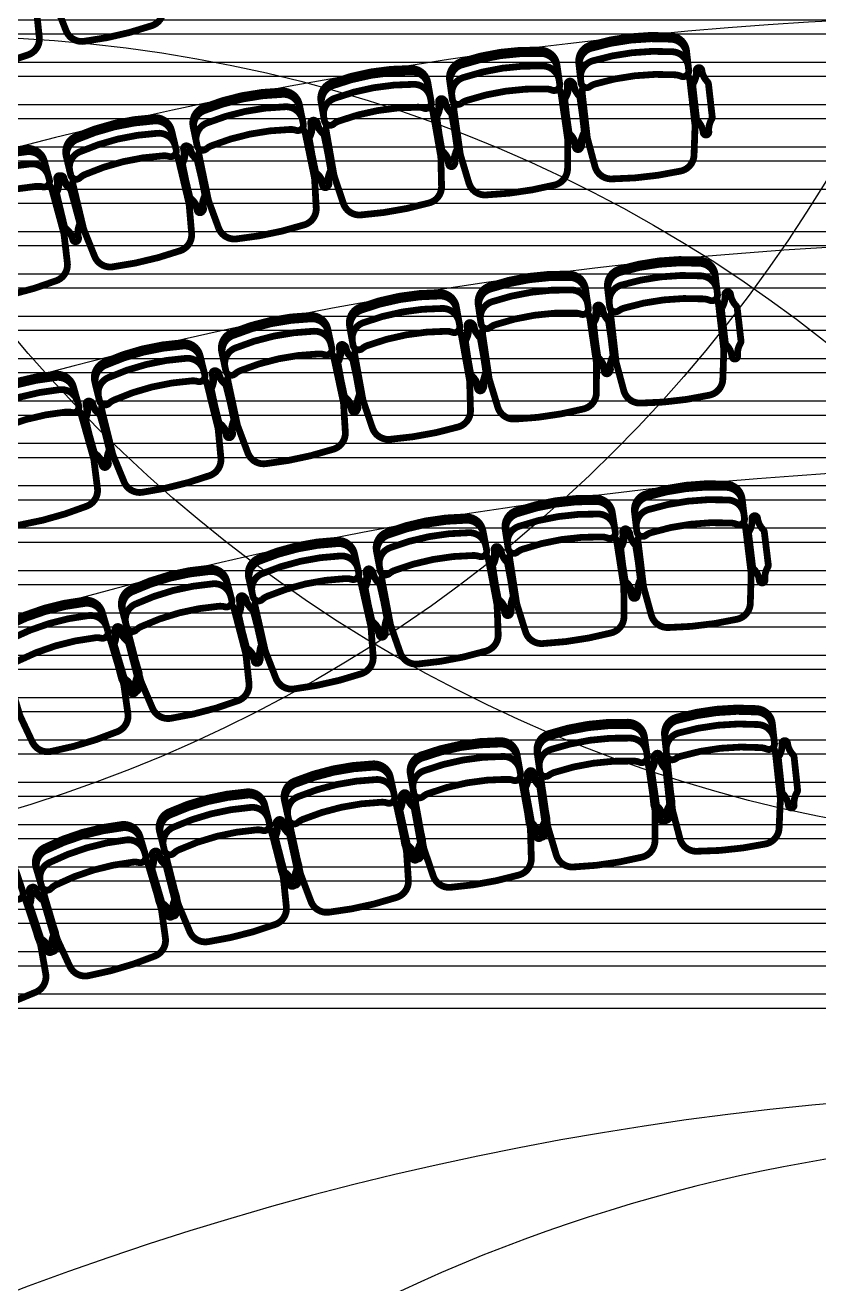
# Model space of a CAD drawing. Header units: metres. Extents: x -331 to 2982, y 362 to 2539.
# Drawn here: x 841.75 to 845.27, y 982.08 to 987.65 of the extents above; entities that cross this region are included whole.
import ezdxf

# ---------------------------------------------------------------- set-up
doc = ezdxf.new("R2010")
doc.units = ezdxf.units.M
doc.layers.add('Botoeira_antiga', color=74, linetype='Continuous', lineweight=30)
doc.layers.add('Pis', color=251, linetype='Continuous')
doc.layers.add('Renato', color=7, linetype='Continuous')

msp = doc.modelspace()

# ---------------------------------------------------------------- hatches: boundary and pattern name
at = {"layer": 'Renato'}
h = msp.add_hatch(dxfattribs=at)
h.set_pattern_fill('ANSI32', color=256, scale=0.5, angle=135)
h.set_pattern_definition([(180, (846.11678, 988.55278), (-1e-17, -0.1875), []), (180, (846.05428, 988.61528), (-1e-17, -0.1875), [])])
h.paths.add_polyline_path([(846.1168, 988.5528), (840.7153, 988.5528), (840.7153, 983.1981), (846.1168, 983.1981)])

# ---------------------------------------------------------------- linework, layer by layer
at = {"layer": 'Botoeira_antiga', "color": 150}
for centre in [(846.5303, 990.3236), (839.9048, 990.2213), (841.3985, 981.3037)]:
    msp.add_circle(centre, 6.3, dxfattribs=at)
at = {"layer": 'Pis', "const_width": 0.03}
for points in [[(841.8439, 987.974, 0.149389), (841.8418, 987.9448), (841.8851, 987.7572, 0.03724), (841.8895, 987.743), (841.9344, 987.629, 0.342214), (842.0135, 987.5821, 0.051556), (842.3141, 987.6514, 0.342214), (842.3646, 987.7282), (842.3551, 987.8503, 0.03724), (842.3528, 987.865), (842.3096, 988.0527, 0.149389), (842.295, 988.078)], [(841.2882, 987.8317, 0.149389), (841.287, 987.8025), (841.3356, 987.6162, 0.03724), (841.3404, 987.6021), (841.3886, 987.4894, 0.342214), (841.469, 987.4448, 0.051556), (841.7675, 987.5227, 0.342214), (841.8158, 987.6009), (841.8028, 987.7227, 0.03724), (841.8001, 987.7374), (841.7515, 987.9237, 0.149389), (841.7361, 987.9485)], [(844.2057, 987.4709, -0.36261), (844.2586, 987.5512, -0.08991), (844.613, 987.5916, -0.36261), (844.6826, 987.5252)], [(843.6343, 987.3954, -0.36261), (843.6847, 987.4773, -0.08991), (844.0378, 987.5284, -0.36261), (844.1093, 987.4642)], [(844.2121, 987.4152, -0.36261), (844.2649, 987.4955, -0.08991), (844.6194, 987.5359, -0.36261), (844.689, 987.4696)], [(843.0654, 987.3019, -0.36261), (843.1133, 987.3852, -0.08991), (843.4647, 987.447, -0.36261), (843.5382, 987.3849)], [(843.6423, 987.34, -0.36261), (843.6927, 987.4218, -0.08991), (844.0458, 987.4729, -0.36261), (844.1173, 987.4087)], [(844.2245, 987.3815, 0.149389), (844.2192, 987.3527), (844.241, 987.1614, 0.03724), (844.2438, 987.1468), (844.2756, 987.0285, 0.342214), (844.3488, 986.9729, 0.051556), (844.6553, 987.0079, 0.342214), (844.7142, 987.0785), (844.7185, 987.2009, 0.03724), (844.7179, 987.2158), (844.6961, 987.4071, 0.149389), (844.6844, 987.4339)], [(843.0751, 987.2467, -0.36261), (843.123, 987.33, -0.08991), (843.4744, 987.3918, -0.36261), (843.5479, 987.3298)], [(842.4998, 987.1903, -0.36261), (842.5452, 987.2751, -0.08991), (842.8946, 987.3474, -0.36261), (842.9699, 987.2876)], [(843.6557, 987.3066, 0.149389), (843.6513, 987.2777), (843.6789, 987.0872, 0.03724), (843.6821, 987.0727), (843.7174, 986.9553, 0.342214), (843.7923, 986.902, 0.051556), (844.0976, 986.9462, 0.342214), (844.1543, 987.0186), (844.155, 987.1411, 0.03724), (844.1539, 987.1559), (844.1263, 987.3465, 0.149389), (844.1139, 987.3729)], [(842.5112, 987.1354, -0.36261), (842.5566, 987.2202, -0.08991), (842.9059, 987.2925, -0.36261), (842.9812, 987.2328)], [(843.0896, 987.2138, 0.149389), (843.086, 987.1848), (843.1193, 986.9951, 0.03724), (843.123, 986.9807), (843.1619, 986.8645, 0.342214), (843.2383, 986.8135, 0.051556), (843.5422, 986.8669, 0.342214), (843.5966, 986.9409), (843.5936, 987.0634, 0.03724), (843.5921, 987.0782), (843.5588, 987.2678, 0.149389), (843.5455, 987.2939)], [(841.9381, 987.0609, -0.36261), (841.9808, 987.1469, -0.08991), (842.3279, 987.2298, -0.36261), (842.4049, 987.1723)], [(841.9511, 987.0064, -0.36261), (841.9939, 987.0925, -0.08991), (842.3409, 987.1753, -0.36261), (842.4179, 987.1178)], [(842.5266, 987.103, 0.149389), (842.5239, 987.0739), (842.563, 986.8853, 0.03724), (842.5671, 986.871), (842.6094, 986.756, 0.342214), (842.6874, 986.7073, 0.051556), (842.9895, 986.7699, 0.342214), (843.0417, 986.8455), (843.0349, 986.9679, 0.03724), (843.033, 986.9826), (842.994, 987.1712, 0.149389), (842.9799, 987.1968)], [(841.3782, 986.913, -0.36261), (841.4184, 987.0003, -0.08991), (841.7628, 987.0936, -0.36261), (841.8415, 987.0385)], [(841.9675, 986.9744, 0.149389), (841.9657, 986.9452), (842.0104, 986.7579, 0.03724), (842.0149, 986.7437), (842.0607, 986.6301, 0.342214), (842.1401, 986.5838, 0.051556), (842.4402, 986.6554, 0.342214), (842.4901, 986.7326), (842.4796, 986.8547, 0.03724), (842.4773, 986.8694), (842.4325, 987.0567, 0.149389), (842.4177, 987.0819)], [(841.3929, 986.8589, -0.36261), (841.4331, 986.9463, -0.08991), (841.7774, 987.0396, -0.36261), (841.8562, 986.9844)], [(841.4103, 986.8274, 0.149389), (841.4093, 986.7982), (841.4597, 986.6124, 0.03724), (841.4646, 986.5983), (841.5139, 986.4861, 0.342214), (841.5946, 986.4422, 0.051556), (841.8924, 986.5229, 0.342214), (841.94, 986.6016), (841.9258, 986.7233, 0.03724), (841.923, 986.7379), (841.8726, 986.9237, 0.149389), (841.8571, 986.9485)], [(844.3328, 986.4784, -0.36261), (844.3856, 986.5588, -0.08991), (844.74, 986.5996, -0.36261), (844.8096, 986.5333)], [(844.3392, 986.4227, -0.36261), (844.392, 986.5031, -0.08991), (844.7464, 986.5439, -0.36261), (844.8161, 986.4776)], [(843.7609, 986.4028, -0.36261), (843.8111, 986.4848, -0.08991), (844.164, 986.5369, -0.36261), (844.2358, 986.4729)], [(843.1919, 986.3079, -0.36261), (843.2394, 986.3915, -0.08991), (843.5905, 986.4549, -0.36261), (843.6643, 986.3932)], [(843.7691, 986.3473, -0.36261), (843.8193, 986.4293, -0.08991), (844.1722, 986.4815, -0.36261), (844.2439, 986.4174)], [(844.3517, 986.389, 0.149389), (844.3464, 986.3603), (844.3684, 986.169, 0.03724), (844.3712, 986.1544), (844.4031, 986.036, 0.342214), (844.4764, 985.9806, 0.051556), (844.7829, 986.0159, 0.342214), (844.8417, 986.0865), (844.8459, 986.209, 0.03724), (844.8453, 986.2239), (844.8232, 986.4152, 0.149389), (844.8116, 986.442)], [(843.2019, 986.2528, -0.36261), (843.2494, 986.3364, -0.08991), (843.6005, 986.3997, -0.36261), (843.6742, 986.3381)], [(843.7826, 986.314, 0.149389), (843.7783, 986.2851), (843.8064, 986.0946, 0.03724), (843.8097, 986.0801), (843.8454, 985.9629, 0.342214), (843.9204, 985.9098, 0.051556), (844.2256, 985.9549, 0.342214), (844.2821, 986.0274), (844.2823, 986.1499, 0.03724), (844.2813, 986.1648), (844.2531, 986.3552, 0.149389), (844.2406, 986.3816)], [(842.6264, 986.1941, -0.36261), (842.6712, 986.2791, -0.08991), (843.0201, 986.3537, -0.36261), (843.0958, 986.2944)], [(842.6381, 986.1393, -0.36261), (842.6829, 986.2243, -0.08991), (843.0318, 986.2989, -0.36261), (843.1075, 986.2396)], [(843.2165, 986.2199, 0.149389), (843.213, 986.1909), (843.2472, 986.0014, 0.03724), (843.2509, 985.987), (843.2904, 985.871, 0.342214), (843.367, 985.8203, 0.051556), (843.6706, 985.8751, 0.342214), (843.7248, 985.9494), (843.7211, 986.0719, 0.03724), (843.7196, 986.0867), (843.6854, 986.2762, 0.149389), (843.672, 986.3022)], [(842.065, 986.0612, -0.36261), (842.1071, 986.1477, -0.08991), (842.4534, 986.2333, -0.36261), (842.531, 986.1765)], [(842.0785, 986.0069, -0.36261), (842.1206, 986.0933, -0.08991), (842.4669, 986.179, -0.36261), (842.5444, 986.1221)], [(842.6538, 986.1069, 0.149389), (842.6512, 986.0778), (842.6915, 985.8895, 0.03724), (842.6957, 985.8752), (842.7388, 985.7605, 0.342214), (842.817, 985.7123, 0.051556), (843.1187, 985.7768, 0.342214), (843.1705, 985.8527), (843.1629, 985.9751, 0.03724), (843.1609, 985.9898), (843.1206, 986.1781, 0.149389), (843.1065, 986.2036)], [(841.5085, 985.9096, -0.36261), (841.5478, 985.9974, -0.08991), (841.8912, 986.0941, -0.36261), (841.9705, 986.0397)], [(841.5237, 985.8557, -0.36261), (841.563, 985.9435, -0.08991), (841.9064, 986.0402, -0.36261), (841.9857, 985.9858)], [(842.0952, 985.975, 0.149389), (842.0936, 985.9458), (842.1398, 985.7589, 0.03724), (842.1445, 985.7448), (842.1912, 985.6315, 0.342214), (842.271, 985.5858, 0.051556), (842.5704, 985.6599, 0.342214), (842.6197, 985.7375), (842.6083, 985.8595, 0.03724), (842.6058, 985.8742), (842.5595, 986.0611, 0.149389), (842.5445, 986.0862)], [(841.5414, 985.8244, 0.149389), (841.5407, 985.7952), (841.5929, 985.6099, 0.03724), (841.598, 985.5959), (841.6484, 985.4841, 0.342214), (841.7295, 985.4411, 0.051556), (842.0265, 985.5247, 0.342214), (842.0733, 985.6038), (842.0579, 985.7254, 0.03724), (842.055, 985.74), (842.0028, 985.9253, 0.149389), (841.987, 985.9499)], [(844.4524, 985.4841, -0.36261), (844.5047, 985.5647, -0.08991), (844.8589, 985.6075, -0.36261), (844.9289, 985.5416)], [(843.8803, 985.408, -0.36261), (843.9298, 985.4904, -0.08991), (844.2824, 985.5451, -0.36261), (844.3546, 985.4816)], [(844.4591, 985.4284, -0.36261), (844.5115, 985.5091, -0.08991), (844.8656, 985.5519, -0.36261), (844.9357, 985.486)], [(843.8889, 985.3526, -0.36261), (843.9384, 985.435, -0.08991), (844.291, 985.4897, -0.36261), (844.3632, 985.4263)], [(843.3111, 985.3115, -0.36261), (843.3578, 985.3955, -0.08991), (843.7083, 985.4622, -0.36261), (843.7826, 985.4012)], [(844.4718, 985.3948, 0.149389), (844.4667, 985.366), (844.4897, 985.1749, 0.03724), (844.4926, 985.1603), (844.5252, 985.0421, 0.342214), (844.5988, 984.9871, 0.051556), (844.9051, 985.024, 0.342214), (844.9634, 985.095), (844.967, 985.2175, 0.03724), (844.9663, 985.2324), (844.9432, 985.4235, 0.149389), (844.9314, 985.4503)], [(843.3216, 985.2564, -0.36261), (843.3683, 985.3404, -0.08991), (843.7188, 985.4071, -0.36261), (843.7931, 985.3461)], [(843.9027, 985.3194, 0.149389), (843.8985, 985.2905), (843.9281, 985.1002, 0.03724), (843.9314, 985.0857), (843.968, 984.9688, 0.342214), (844.0434, 984.9162, 0.051556), (844.3483, 984.9636, 0.342214), (844.4042, 985.0365), (844.4036, 985.159, 0.03724), (844.4024, 985.1739), (844.3728, 985.3641, 0.149389), (844.3601, 985.3904)], [(842.7458, 985.1947, -0.36261), (842.7896, 985.2803, -0.08991), (843.1377, 985.3588, -0.36261), (843.214, 985.3004)], [(842.7581, 985.1401, -0.36261), (842.802, 985.2256, -0.08991), (843.15, 985.3042, -0.36261), (843.2263, 985.2457)], [(843.3365, 985.2237, 0.149389), (843.3333, 985.1946), (843.3693, 985.0055, 0.03724), (843.3732, 984.9911), (843.4137, 984.8755, 0.342214), (843.4908, 984.8255, 0.051556), (843.7939, 984.8832, 0.342214), (843.8473, 984.958), (843.8425, 985.0804, 0.03724), (843.8408, 985.0952), (843.8049, 985.2844, 0.149389), (843.7913, 985.3102)], [(842.185, 985.0578, -0.36261), (842.2259, 985.1448, -0.08991), (842.5711, 985.2351, -0.36261), (842.6494, 985.1793)], [(842.7741, 985.1079, 0.149389), (842.772, 985.0787), (842.8143, 984.8909, 0.03724), (842.8187, 984.8767), (842.8631, 984.7625, 0.342214), (842.9419, 984.7152, 0.051556), (843.2428, 984.7831, 0.342214), (843.2937, 984.8596), (843.2847, 984.9819, 0.03724), (843.2826, 984.9966), (843.2402, 985.1844, 0.149389), (843.2257, 985.2098)], [(842.1992, 985.0036, -0.36261), (842.2401, 985.0906, -0.08991), (842.5853, 985.1809, -0.36261), (842.6635, 985.1251)], [(841.6386, 984.9037, -0.36261), (841.6766, 984.992, -0.08991), (842.0185, 985.094, -0.36261), (842.0986, 985.0408)], [(841.6546, 984.85, -0.36261), (841.6926, 984.9383, -0.08991), (842.0345, 985.0403, -0.36261), (842.1146, 984.9872)], [(842.2163, 984.972, 0.149389), (842.2151, 984.9428), (842.2638, 984.7565, 0.03724), (842.2686, 984.7424), (842.3169, 984.6298, 0.342214), (842.3973, 984.5852, 0.051556), (842.6957, 984.6633, 0.342214), (842.744, 984.7415), (842.7309, 984.8633, 0.03724), (842.7282, 984.878), (842.6795, 985.0642, 0.149389), (842.6641, 985.0891)], [(841.6728, 984.819, 0.149389), (841.6726, 984.7897), (841.7276, 984.6052, 0.03724), (841.7329, 984.5913), (841.785, 984.4804, 0.342214), (841.8668, 984.4385, 0.051556), (842.1624, 984.5267, 0.342214), (842.208, 984.6065), (842.1908, 984.7278, 0.03724), (842.1876, 984.7424), (842.1326, 984.9269, 0.149389), (842.1164, 984.9512)], [(844.5852, 984.4956, -0.36261), (844.6387, 984.5756, -0.08991), (844.9934, 984.6135, -0.36261), (845.0625, 984.5466)], [(844.0216, 984.4208, -0.36261), (844.0721, 984.5026, -0.08991), (844.4252, 984.5533, -0.36261), (844.4967, 984.489)], [(844.5912, 984.4399, -0.36261), (844.6446, 984.5199, -0.08991), (844.9994, 984.5577, -0.36261), (845.0685, 984.4909)], [(844.0295, 984.3653, -0.36261), (844.08, 984.4471, -0.08991), (844.4332, 984.4978, -0.36261), (844.5047, 984.4335)], [(843.4609, 984.3248, -0.36261), (843.5085, 984.4084, -0.08991), (843.8595, 984.4718, -0.36261), (843.9333, 984.4101)], [(844.6034, 984.4061, 0.149389), (844.5979, 984.3774), (844.6183, 984.186, 0.03724), (844.621, 984.1713), (844.6519, 984.0527, 0.342214), (844.7248, 983.9967, 0.051556), (845.0315, 984.0294, 0.342214), (845.0909, 984.0996), (845.0961, 984.2221, 0.03724), (845.0956, 984.2369), (845.0752, 984.4284, 0.149389), (845.0637, 984.4553)], [(842.9042, 984.2078, -0.36261), (842.9486, 984.293, -0.08991), (843.2972, 984.3691, -0.36261), (843.3731, 984.3102)], [(843.4709, 984.2696, -0.36261), (843.5184, 984.3532, -0.08991), (843.8695, 984.4166, -0.36261), (843.9433, 984.355)], [(844.0429, 984.3319, 0.149389), (844.0385, 984.3031), (844.0658, 984.1125, 0.03724), (844.069, 984.0979), (844.1042, 983.9806, 0.342214), (844.179, 983.9272, 0.051556), (844.4844, 983.971, 0.342214), (844.5412, 984.0433), (844.542, 984.1658, 0.03724), (844.541, 984.1807), (844.5136, 984.3713, 0.149389), (844.5012, 984.3977)], [(842.9161, 984.1531, -0.36261), (842.9606, 984.2383, -0.08991), (843.3091, 984.3144, -0.36261), (843.3851, 984.2554)], [(843.4855, 984.2368, 0.149389), (843.4821, 984.2078), (843.5163, 984.0183, 0.03724), (843.52, 984.0039), (843.5595, 983.8879, 0.342214), (843.6361, 983.8372, 0.051556), (843.9397, 983.892, 0.342214), (843.9939, 983.9663), (843.9902, 984.0888, 0.03724), (843.9887, 984.1036), (843.9544, 984.2931, 0.149389), (843.9411, 984.3191)], [(842.3521, 984.07, -0.36261), (842.3934, 984.1568, -0.08991), (842.739, 984.2454, -0.36261), (842.817, 984.1892)], [(842.9319, 984.1208, 0.149389), (842.9295, 984.0916), (842.9706, 983.9035, 0.03724), (842.9748, 983.8893), (843.0184, 983.7747, 0.342214), (843.0969, 983.7269, 0.051556), (843.3983, 983.7927, 0.342214), (843.4497, 983.8688), (843.4416, 983.9911, 0.03724), (843.4395, 984.0059), (843.3985, 984.194, 0.149389), (843.3842, 984.2195)], [(842.366, 984.0157, -0.36261), (842.4074, 984.1025, -0.08991), (842.7529, 984.1911, -0.36261), (842.831, 984.135)], [(841.8055, 983.9116, -0.36261), (841.8437, 983.9998, -0.08991), (842.1858, 984.1008, -0.36261), (842.2658, 984.0475)], [(842.383, 983.984, 0.149389), (842.3816, 983.9548), (842.4294, 983.7683, 0.03724), (842.4342, 983.7542), (842.4819, 983.6413, 0.342214), (842.5621, 983.5964, 0.051556), (842.8609, 983.673, 0.342214), (842.9095, 983.751), (842.897, 983.8729, 0.03724), (842.8944, 983.8875), (842.8466, 984.074, 0.149389), (842.8314, 984.099)], [(841.8213, 983.8578, -0.36261), (841.8595, 983.9461, -0.08991), (842.2017, 984.0471, -0.36261), (842.2817, 983.9938)], [(841.8394, 983.8267, 0.149389), (841.8392, 983.7975), (841.8937, 983.6129, 0.03724), (841.899, 983.599), (841.9507, 983.4879, 0.342214), (842.0324, 983.4458, 0.051556), (842.3283, 983.5332, 0.342214), (842.3741, 983.6129), (842.3572, 983.7343, 0.03724), (842.354, 983.7488), (842.2995, 983.9335, 0.149389), (842.2834, 983.9579)], [(841.3022, 983.6492, 0.149389), (841.3029, 983.62), (841.3641, 983.4374, 0.03724), (841.3699, 983.4237), (841.4256, 983.3145, 0.342214), (841.5088, 983.2755, 0.051556), (841.8013, 983.3735, 0.342214), (841.8442, 983.4548), (841.8229, 983.5755, 0.03724), (841.8192, 983.5899), (841.7581, 983.7725, 0.149389), (841.7411, 983.7963)]]:
    msp.add_lwpolyline(points, format="xyb", dxfattribs=at)
for points in [[(844.631, 987.4339, 0.08991), (844.2766, 987.3934, 0.086278), (844.2536, 987.3819, -0.57735), (844.2139, 987.3992), (844.204, 987.4858, -0.36261), (844.2569, 987.5661, -0.08991), (844.6113, 987.6065, -0.36261), (844.6809, 987.5401), (844.6908, 987.4536, -0.57735), (844.656, 987.4278, 0.086278)], [(844.0605, 987.3713, 0.08991), (843.7074, 987.3202, 0.086278), (843.6848, 987.308, -0.57735), (843.6446, 987.324), (843.6321, 987.4103, -0.36261), (843.6825, 987.4921, -0.08991), (844.0356, 987.5432, -0.36261), (844.1072, 987.479), (844.1196, 987.3928, -0.57735), (844.0856, 987.366, 0.086278)], [(843.4922, 987.2906, 0.08991), (843.1408, 987.2289, 0.086278), (843.1186, 987.216, -0.57735), (843.0779, 987.2308), (843.0628, 987.3166, -0.36261), (843.1107, 987.4, -0.08991), (843.4621, 987.4617, -0.36261), (843.5356, 987.3997), (843.5507, 987.3139, -0.57735), (843.5175, 987.2861, 0.086278)], [(844.7306, 987.2294, -0.164851), (844.7251, 987.241), (844.7088, 987.3842, -0.164851), (844.7115, 987.3967, 0.162089), (844.7237, 987.4517, -1), (844.7486, 987.4546, 0.162089), (844.7729, 987.4037, -0.164851), (844.7783, 987.3921), (844.7946, 987.2489, -0.164851), (844.7919, 987.2364, 0.162089), (844.7797, 987.1813, -1), (844.7549, 987.1785, 0.162089)], [(844.1662, 987.1699, -0.164851), (844.1604, 987.1813), (844.1397, 987.324, -0.164851), (844.142, 987.3366, 0.162089), (844.1526, 987.392, -1), (844.1773, 987.3955, 0.162089), (844.2032, 987.3454, -0.164851), (844.209, 987.334), (844.2296, 987.1914, -0.164851), (844.2273, 987.1787, 0.162089), (844.2167, 987.1234, -1), (844.192, 987.1198, 0.162089)], [(844.2283, 987.1843), (844.212, 987.3275, 0.164851), (844.2065, 987.3391, -0.162089), (844.1822, 987.39, 1), (844.1574, 987.3872, -0.162089), (844.1452, 987.3322, 0.164851), (844.1424, 987.3196), (844.1588, 987.1764, 0.164851), (844.1642, 987.1648, -0.162089), (844.1885, 987.1139, 1), (844.2134, 987.1168, -0.162089), (844.2256, 987.1718, 0.164851)], [(842.9267, 987.192, 0.08991), (842.5774, 987.1196, 0.086278), (842.5556, 987.1061, -0.57735), (842.5145, 987.1197), (842.4968, 987.205, -0.36261), (842.5422, 987.2898, -0.08991), (842.8915, 987.3621, -0.36261), (842.9668, 987.3023), (842.9845, 987.217, -0.57735), (842.9522, 987.1882, 0.086278)], [(843.6039, 987.0925, -0.164851), (843.5977, 987.1038), (843.5728, 987.2457, -0.164851), (843.5748, 987.2584, 0.162089), (843.5836, 987.3141, -1), (843.6083, 987.3184, 0.162089), (843.6356, 987.2691, -0.164851), (843.6417, 987.2578), (843.6667, 987.1159, -0.164851), (843.6647, 987.1032, 0.162089), (843.6558, 987.0475, -1), (843.6312, 987.0432, 0.162089)], [(843.6655, 987.1097), (843.6449, 987.2523, 0.164851), (843.639, 987.2638, -0.162089), (843.6132, 987.3139, 1), (843.5885, 987.3103, -0.162089), (843.5779, 987.2549, 0.164851), (843.5756, 987.2423), (843.5962, 987.0997, 0.164851), (843.6021, 987.0882, -0.162089), (843.6279, 987.0381, 1), (843.6526, 987.0417, -0.162089), (843.6632, 987.0971, 0.164851)], [(842.3647, 987.0754, 0.08991), (842.0177, 986.9925, 0.086278), (841.9963, 986.9783, -0.57735), (841.9548, 986.9907), (841.9346, 987.0754, -0.36261), (841.9774, 987.1615, -0.08991), (842.3244, 987.2444, -0.36261), (842.4014, 987.1869), (842.4217, 987.1022, -0.57735), (842.3902, 987.0724, 0.086278)], [(843.0444, 986.9973, -0.164851), (843.0379, 987.0084), (843.0087, 987.1495, -0.164851), (843.0102, 987.1622, 0.162089), (843.0174, 987.2182, -1), (843.0419, 987.2232, 0.162089), (843.0707, 987.1748, -0.164851), (843.0772, 987.1637), (843.1064, 987.0226, -0.164851), (843.1049, 987.0098, 0.162089), (843.0977, 986.9539, -1), (843.0732, 986.9489, 0.162089)], [(843.1053, 987.0172), (843.0803, 987.1592, 0.164851), (843.0742, 987.1704, -0.162089), (843.0469, 987.2197, 1), (843.0222, 987.2154, -0.162089), (843.0134, 987.1597, 0.164851), (843.0114, 987.1471), (843.0363, 987.0051, 0.164851), (843.0425, 986.9939, -0.162089), (843.0698, 986.9446, 1), (843.0945, 986.9489, -0.162089), (843.1033, 987.0045, 0.164851)], [(841.8043, 986.9404, 0.08991), (841.4599, 986.8471, 0.086278), (841.439, 986.8323, -0.57735), (841.3971, 986.8434), (841.3743, 986.9275, -0.36261), (841.4145, 987.0148, -0.08991), (841.7588, 987.1081, -0.36261), (841.8376, 987.053), (841.8604, 986.9689, -0.57735), (841.8299, 986.9382, 0.086278)], [(842.4882, 986.8844, -0.164851), (842.4814, 986.8953), (842.4479, 987.0354, -0.164851), (842.4491, 987.0482, 0.162089), (842.4546, 987.1043, -1), (842.4789, 987.1101, 0.162089), (842.5091, 987.0626, -0.164851), (842.516, 987.0517), (842.5495, 986.9115, -0.164851), (842.5483, 986.8987, 0.162089), (842.5428, 986.8426, -1), (842.5184, 986.8368, 0.162089)], [(842.5483, 986.907), (842.5191, 987.0481, 0.164851), (842.5126, 987.0592, -0.162089), (842.4838, 987.1076, 1), (842.4593, 987.1026, -0.162089), (842.4521, 987.0467, 0.164851), (842.4505, 987.0339), (842.4797, 986.8928, 0.164851), (842.4862, 986.8817, -0.162089), (842.515, 986.8333, 1), (842.5395, 986.8384, -0.162089), (842.5467, 986.8943, 0.164851)], [(841.9335, 986.7532, -0.164851), (841.9263, 986.7639), (841.8886, 986.903, -0.164851), (841.8894, 986.9158, 0.162089), (841.8932, 986.972, -1), (841.9174, 986.9786, 0.162089), (841.949, 986.932, -0.164851), (841.9562, 986.9213), (841.9939, 986.7822, -0.164851), (841.9931, 986.7694, 0.162089), (841.9893, 986.7131, -1), (841.9651, 986.7066, 0.162089)], [(841.995, 986.7791), (841.9616, 986.9193, 0.164851), (841.9547, 986.9302, -0.162089), (841.9245, 986.9777, 1), (841.9002, 986.9719, -0.162089), (841.8947, 986.9158, 0.164851), (841.8935, 986.9031), (841.927, 986.7629, 0.164851), (841.9338, 986.752, -0.162089), (841.964, 986.7045, 1), (841.9884, 986.7103, -0.162089), (841.9939, 986.7664, 0.164851)], [(844.7581, 986.4419, 0.08991), (844.4037, 986.401, 0.086278), (844.3808, 986.3895, -0.57735), (844.341, 986.4067), (844.3311, 986.4933, -0.36261), (844.3839, 986.5737, -0.08991), (844.7383, 986.6145, -0.36261), (844.8079, 986.5482), (844.8179, 986.4616, -0.57735), (844.7831, 986.4358, 0.086278)], [(844.1872, 986.3798, 0.08991), (843.8343, 986.3277, 0.086278), (843.8117, 986.3154, -0.57735), (843.7714, 986.3314), (843.7587, 986.4176, -0.36261), (843.8089, 986.4996, -0.08991), (844.1618, 986.5517, -0.36261), (844.2336, 986.4877), (844.2463, 986.4015, -0.57735), (844.2124, 986.3746, 0.086278)], [(843.6187, 986.2987, 0.08991), (843.2676, 986.2353, 0.086278), (843.2455, 986.2223, -0.57735), (843.2047, 986.2369), (843.1892, 986.3227, -0.36261), (843.2368, 986.4063, -0.08991), (843.5879, 986.4696, -0.36261), (843.6616, 986.408), (843.6771, 986.3222, -0.57735), (843.644, 986.2942, 0.086278)], [(844.8579, 986.2375, -0.164851), (844.8524, 986.2491), (844.8359, 986.3923, -0.164851), (844.8387, 986.4048, 0.162089), (844.8508, 986.4598, -1), (844.8757, 986.4627, 0.162089), (844.9, 986.4119, -0.164851), (844.9055, 986.4003), (844.922, 986.2571, -0.164851), (844.9193, 986.2445, 0.162089), (844.9071, 986.1895, -1), (844.8823, 986.1866, 0.162089)], [(844.2935, 986.1787, -0.164851), (844.2876, 986.1902), (844.2666, 986.3327, -0.164851), (844.2689, 986.3454, 0.162089), (844.2793, 986.4008, -1), (844.304, 986.4044, 0.162089), (844.33, 986.3544, -0.164851), (844.3358, 986.343), (844.3569, 986.2004, -0.164851), (844.3546, 986.1878, 0.162089), (844.3442, 986.1324, -1), (844.3194, 986.1287, 0.162089)], [(844.3557, 986.1919), (844.3392, 986.3351, 0.164851), (844.3337, 986.3467, -0.162089), (844.3094, 986.3975, 1), (844.2846, 986.3946, -0.162089), (844.2724, 986.3396, 0.164851), (844.2697, 986.327), (844.2862, 986.1839, 0.164851), (844.2917, 986.1723, -0.162089), (844.316, 986.1214, 1), (844.3409, 986.1243, -0.162089), (844.353, 986.1793, 0.164851)], [(843.0533, 986.1984, 0.08991), (842.7044, 986.1239, 0.086278), (842.6827, 986.1102, -0.57735), (842.6415, 986.1235), (842.6233, 986.2087, -0.36261), (842.6681, 986.2938, -0.08991), (843.017, 986.3683, -0.36261), (843.0927, 986.309), (843.1109, 986.2238, -0.57735), (843.0787, 986.1948, 0.086278)], [(843.7313, 986.1011, -0.164851), (843.7251, 986.1123), (843.6995, 986.2541, -0.164851), (843.7014, 986.2668, 0.162089), (843.71, 986.3225, -1), (843.7347, 986.327, 0.162089), (843.7622, 986.2778, -0.164851), (843.7684, 986.2666), (843.794, 986.1247, -0.164851), (843.7921, 986.112, 0.162089), (843.7835, 986.0563, -1), (843.7589, 986.0519, 0.162089)], [(843.793, 986.1171), (843.7719, 986.2597, 0.164851), (843.7661, 986.2711, -0.162089), (843.7401, 986.3212, 1), (843.7154, 986.3175, -0.162089), (843.705, 986.2621, 0.164851), (843.7027, 986.2495), (843.7237, 986.1069, 0.164851), (843.7296, 986.0955, -0.162089), (843.7555, 986.0455, 1), (843.7803, 986.0491, -0.162089), (843.7907, 986.1045, 0.164851)], [(842.4916, 986.0792, 0.08991), (842.1452, 985.9936, 0.086278), (842.124, 985.9792, -0.57735), (842.0824, 985.9912), (842.0614, 986.0758, -0.36261), (842.1035, 986.1622, -0.08991), (842.4498, 986.2479, -0.36261), (842.5274, 986.1911), (842.5483, 986.1065, -0.57735), (842.5171, 986.0764, 0.086278)], [(843.1722, 986.0045, -0.164851), (843.1656, 986.0156), (843.1355, 986.1565, -0.164851), (843.137, 986.1693, 0.162089), (843.1438, 986.2252, -1), (843.1683, 986.2304, 0.162089), (843.1974, 986.1822, -0.164851), (843.2039, 986.1711), (843.2341, 986.0302, -0.164851), (843.2326, 986.0174, 0.162089), (843.2257, 985.9615, -1), (843.2013, 985.9563, 0.162089)], [(843.2331, 986.0235), (843.2075, 986.1653, 0.164851), (843.2013, 986.1765, -0.162089), (843.1737, 986.2257, 1), (843.1491, 986.2213, -0.162089), (843.1405, 986.1656, 0.164851), (843.1386, 986.1529), (843.1642, 986.0111, 0.164851), (843.1704, 985.9998, -0.162089), (843.198, 985.9507, 1), (843.2226, 985.9551, -0.162089), (843.2312, 986.0108, 0.164851)], [(841.9343, 985.9413, 0.08991), (841.5909, 985.8446, 0.086278), (841.57, 985.8295, -0.57735), (841.5281, 985.8402), (841.5045, 985.9241, -0.36261), (841.5438, 986.0118, -0.08991), (841.8872, 986.1085, -0.36261), (841.9665, 986.0542), (841.9901, 985.9703, -0.57735), (841.9599, 985.9393, 0.086278)], [(842.6166, 985.8893, -0.164851), (842.6097, 985.9001), (842.5751, 986.04, -0.164851), (842.5761, 986.0528, 0.162089), (842.5812, 986.1089, -1), (842.6055, 986.1149, 0.162089), (842.6361, 986.0676, -0.164851), (842.643, 986.0568), (842.6776, 985.9169, -0.164851), (842.6765, 985.9041, 0.162089), (842.6715, 985.8479, -1), (842.6472, 985.8419, 0.162089)], [(842.6766, 985.9111), (842.6465, 986.052, 0.164851), (842.64, 986.063, -0.162089), (842.6108, 986.1113, 1), (842.5864, 986.1061, -0.162089), (842.5796, 986.0501, 0.164851), (842.5781, 986.0374), (842.6082, 985.8964, 0.164851), (842.6148, 985.8854, -0.162089), (842.6439, 985.8371, 1), (842.6683, 985.8424, -0.162089), (842.6752, 985.8983, 0.164851)], [(842.0653, 985.7554, -0.164851), (842.058, 985.766), (842.019, 985.9047, -0.164851), (842.0196, 985.9175, 0.162089), (842.0229, 985.9738, -1), (842.047, 985.9806, 0.162089), (842.0791, 985.9342, -0.164851), (842.0863, 985.9237), (842.1254, 985.7849, -0.164851), (842.1247, 985.7721, 0.162089), (842.1215, 985.7159, -1), (842.0974, 985.7091, 0.162089)], [(842.1243, 985.78), (842.0897, 985.9199, 0.164851), (842.0828, 985.9307, -0.162089), (842.0521, 985.978, 1), (842.0279, 985.972, -0.162089), (842.0228, 985.9159, 0.164851), (842.0217, 985.9031), (842.0563, 985.7632, 0.164851), (842.0633, 985.7524, -0.162089), (842.0939, 985.7051, 1), (842.1182, 985.7111, -0.162089), (842.1232, 985.7672, 0.164851)], [(844.878, 985.4499, 0.08991), (844.5238, 985.4071, 0.086278), (844.5009, 985.3954, -0.57735), (844.4611, 985.4124), (844.4506, 985.499, -0.36261), (844.5029, 985.5796, -0.08991), (844.8571, 985.6224, -0.36261), (844.9271, 985.5565), (844.9376, 985.47, -0.57735), (844.903, 985.444, 0.086278)], [(844.3067, 985.3882, 0.08991), (843.9542, 985.3335, 0.086278), (843.9317, 985.321, -0.57735), (843.8913, 985.3367), (843.878, 985.4228, -0.36261), (843.9275, 985.5052, -0.08991), (844.2801, 985.5599, -0.36261), (844.3523, 985.4965), (844.3656, 985.4103, -0.57735), (844.3319, 985.3832, 0.086278)], [(843.738, 985.3062, 0.08991), (843.3875, 985.2395, 0.086278), (843.3655, 985.2263, -0.57735), (843.3246, 985.2406), (843.3083, 985.3262, -0.36261), (843.355, 985.4102, -0.08991), (843.7055, 985.4769, -0.36261), (843.7798, 985.4159), (843.7961, 985.3303, -0.57735), (843.7633, 985.302, 0.086278)], [(844.9789, 985.2461, -0.164851), (844.9733, 985.2576), (844.956, 985.4007, -0.164851), (844.9587, 985.4133, 0.162089), (844.9705, 985.4684, -1), (844.9953, 985.4714, 0.162089), (845.02, 985.4207, -0.164851), (845.0255, 985.4091), (845.0428, 985.266, -0.164851), (845.0402, 985.2535, 0.162089), (845.0283, 985.1983, -1), (845.0035, 985.1954, 0.162089)], [(843.1726, 985.204, 0.08991), (842.8246, 985.1254, 0.086278), (842.803, 985.1115, -0.57735), (842.7617, 985.1244), (842.7425, 985.2094, -0.36261), (842.7863, 985.2949, -0.08991), (843.1343, 985.3734, -0.36261), (843.2107, 985.315), (843.2299, 985.23, -0.57735), (843.1981, 985.2006, 0.086278)], [(844.4145, 985.188, -0.164851), (844.4085, 985.1993), (844.3864, 985.3417, -0.164851), (844.3886, 985.3544, 0.162089), (844.3986, 985.4099, -1), (844.4233, 985.4137, 0.162089), (844.4497, 985.3639, -0.164851), (844.4556, 985.3525), (844.4777, 985.2101, -0.164851), (844.4755, 985.1974, 0.162089), (844.4655, 985.142, -1), (844.4408, 985.1381, 0.162089)], [(844.4769, 985.1977), (844.4596, 985.3408, 0.164851), (844.4541, 985.3524, -0.162089), (844.4295, 985.4031, 1), (844.4046, 985.4001, -0.162089), (844.3928, 985.345, 0.164851), (844.3901, 985.3324), (844.4074, 985.1893, 0.164851), (844.413, 985.1777, -0.162089), (844.4376, 985.127, 1), (844.4624, 985.13, -0.162089), (844.4743, 985.1851, 0.164851)], [(843.8525, 985.1097, -0.164851), (843.8461, 985.1209), (843.8192, 985.2624, -0.164851), (843.821, 985.2752, 0.162089), (843.8291, 985.3309, -1), (843.8536, 985.3356, 0.162089), (843.8817, 985.2867, -0.164851), (843.888, 985.2755), (843.9149, 985.1339, -0.164851), (843.9131, 985.1212, 0.162089), (843.905, 985.0654, -1), (843.8805, 985.0608, 0.162089)], [(843.9145, 985.1226), (843.8923, 985.265, 0.164851), (843.8864, 985.2764, -0.162089), (843.8601, 985.3262, 1), (843.8354, 985.3224, -0.162089), (843.8254, 985.2669, 0.164851), (843.8232, 985.2543), (843.8453, 985.1119, 0.164851), (843.8512, 985.1005, -0.162089), (843.8776, 985.0506, 1), (843.9023, 985.0545, -0.162089), (843.9123, 985.11, 0.164851)], [(842.6113, 985.0815, 0.08991), (842.2661, 984.9912, 0.086278), (842.245, 984.9766, -0.57735), (842.2033, 984.988), (842.1812, 985.0723, -0.36261), (842.2221, 985.1593, -0.08991), (842.5673, 985.2496, -0.36261), (842.6456, 985.1938), (842.6676, 985.1095, -0.57735), (842.6368, 985.079, 0.086278)], [(843.2937, 985.0114, -0.164851), (843.287, 985.0224), (843.2553, 985.163, -0.164851), (843.2566, 985.1757, 0.162089), (843.2628, 985.2318, -1), (843.2872, 985.2373, 0.162089), (843.3169, 985.1893, -0.164851), (843.3235, 985.1784), (843.3553, 985.0378, -0.164851), (843.3539, 985.025, 0.162089), (843.3477, 984.969, -1), (843.3233, 984.9635, 0.162089)], [(843.355, 985.0274), (843.328, 985.169, 0.164851), (843.3217, 985.1802, -0.162089), (843.2937, 985.2291, 1), (843.2691, 985.2244, -0.162089), (843.261, 985.1686, 0.164851), (843.2593, 985.1559), (843.2862, 985.0143, 0.164851), (843.2925, 985.0032, -0.162089), (843.3205, 984.9542, 1), (843.3451, 984.9589, -0.162089), (843.3532, 985.0147, 0.164851)], [(842.0638, 984.9418, 0.08991), (841.7219, 984.8399, 0.086278), (841.7014, 984.8245, -0.57735), (841.6592, 984.8345), (841.6343, 984.9181, -0.36261), (841.6723, 985.0064, -0.08991), (842.0142, 985.1083, -0.36261), (842.0943, 985.0552), (842.1192, 984.9717, -0.57735), (842.0895, 984.9402, 0.086278)], [(842.7388, 984.8932, -0.164851), (842.7317, 984.9039), (842.6953, 985.0433, -0.164851), (842.6962, 985.0562, 0.162089), (842.7005, 985.1124, -1), (842.7247, 985.1187, 0.162089), (842.7559, 985.0718, -0.164851), (842.763, 985.0611), (842.7995, 984.9216, -0.164851), (842.7986, 984.9088, 0.162089), (842.7943, 984.8526, -1), (842.7701, 984.8463, 0.162089)], [(842.7992, 984.9123), (842.7675, 985.0529, 0.164851), (842.7608, 985.0639, -0.162089), (842.7312, 985.1118, 1), (842.7068, 985.1063, -0.162089), (842.7006, 985.0503, 0.164851), (842.6992, 985.0375), (842.731, 984.8969, 0.164851), (842.7377, 984.886, -0.162089), (842.7673, 984.838, 1), (842.7917, 984.8435, -0.162089), (842.7979, 984.8996, 0.164851)], [(842.248, 984.7774), (842.2115, 984.9168, 0.164851), (842.2045, 984.9275, -0.162089), (842.1732, 984.9744, 1), (842.149, 984.9681, -0.162089), (842.1447, 984.9119, 0.164851), (842.1438, 984.8991), (842.1803, 984.7597, 0.164851), (842.1874, 984.7489, -0.162089), (842.2186, 984.702, 1), (842.2428, 984.7084, -0.162089), (842.2471, 984.7646, 0.164851)], [(842.1977, 984.758, -0.164851), (842.1903, 984.7684), (842.1491, 984.9065, -0.164851), (842.1496, 984.9194, 0.162089), (842.1519, 984.9757, -1), (842.1759, 984.9828, 0.162089), (842.2087, 984.937, -0.164851), (842.2162, 984.9265), (842.2573, 984.7884, -0.164851), (842.2569, 984.7756, 0.162089), (842.2545, 984.7193, -1), (842.2305, 984.7122, 0.162089)], [(845.0103, 984.4556, 0.08991), (844.6555, 984.4177, 0.086278), (844.6325, 984.4064, -0.57735), (844.5929, 984.4239), (844.5836, 984.5106, -0.36261), (844.6371, 984.5905, -0.08991), (844.9918, 984.6284, -0.36261), (845.0609, 984.5615), (845.0702, 984.4749, -0.57735), (845.0352, 984.4494, 0.086278)], [(844.4478, 984.3961, 0.08991), (844.0946, 984.3454, 0.086278), (844.072, 984.3333, -0.57735), (844.0318, 984.3494), (844.0194, 984.4356, -0.36261), (844.07, 984.5174, -0.08991), (844.4231, 984.5681, -0.36261), (844.4946, 984.5038), (844.507, 984.4175, -0.57735), (844.4729, 984.3908, 0.086278)], [(843.8878, 984.3156, 0.08991), (843.5367, 984.2521, 0.086278), (843.5145, 984.2391, -0.57735), (843.4738, 984.2538), (843.4583, 984.3395, -0.36261), (843.5058, 984.4231, -0.08991), (843.8569, 984.4865, -0.36261), (843.9306, 984.4249), (843.9461, 984.3391, -0.57735), (843.9131, 984.3111, 0.086278)], [(845.1084, 984.2504, -0.164851), (845.103, 984.2621), (845.0877, 984.4054, -0.164851), (845.0905, 984.4179, 0.162089), (845.1031, 984.4728, -1), (845.128, 984.4755, 0.162089), (845.1519, 984.4245, -0.164851), (845.1573, 984.4128), (845.1726, 984.2695, -0.164851), (845.1698, 984.257, 0.162089), (845.1572, 984.202, -1), (845.1323, 984.1994, 0.162089)], [(844.6058, 984.209), (844.5905, 984.3523, 0.164851), (844.5851, 984.3639, -0.162089), (844.5612, 984.415, 1), (844.5363, 984.4123, -0.162089), (844.5237, 984.3574, 0.164851), (844.5209, 984.3448), (844.5362, 984.2015, 0.164851), (844.5416, 984.1899, -0.162089), (844.5655, 984.1389, 1), (844.5904, 984.1415, -0.162089), (844.603, 984.1964, 0.164851)], [(844.5532, 984.1946, -0.164851), (844.5474, 984.2061), (844.5269, 984.3487, -0.164851), (844.5293, 984.3613, 0.162089), (844.5399, 984.4167, -1), (844.5647, 984.4202, 0.162089), (844.5904, 984.3701, -0.164851), (844.5962, 984.3587), (844.6167, 984.216, -0.164851), (844.6143, 984.2034, 0.162089), (844.6037, 984.148, -1), (844.579, 984.1445, 0.162089)], [(843.331, 984.214, 0.08991), (842.9825, 984.1379, 0.086278), (842.9608, 984.1242, -0.57735), (842.9196, 984.1373), (842.901, 984.2225, -0.36261), (842.9454, 984.3077, -0.08991), (843.294, 984.3838, -0.36261), (843.3699, 984.3248), (843.3885, 984.2397, -0.57735), (843.3565, 984.2105, 0.086278)], [(844.0525, 984.135), (844.032, 984.2777, 0.164851), (844.0262, 984.2891, -0.162089), (844.0004, 984.3393, 1), (843.9757, 984.3357, -0.162089), (843.9651, 984.2803, 0.164851), (843.9627, 984.2677), (843.9832, 984.1251, 0.164851), (843.989, 984.1136, -0.162089), (844.0148, 984.0635, 1), (844.0395, 984.067, -0.162089), (844.0501, 984.1224, 0.164851)], [(844.0004, 984.118, -0.164851), (843.9942, 984.1292), (843.9686, 984.271, -0.164851), (843.9705, 984.2837, 0.162089), (843.9791, 984.3394, -1), (844.0037, 984.3439, 0.162089), (844.0312, 984.2947, -0.164851), (844.0375, 984.2835), (844.0631, 984.1417, -0.164851), (844.0612, 984.129, 0.162089), (844.0526, 984.0733, -1), (844.028, 984.0688, 0.162089)], [(842.7785, 984.0916, 0.08991), (842.4329, 984.003, 0.086278), (842.4117, 983.9885, -0.57735), (842.37, 984.0001), (842.3484, 984.0845, -0.36261), (842.3897, 984.1713, -0.08991), (842.7353, 984.2599, -0.36261), (842.8133, 984.2038), (842.835, 984.1193, -0.57735), (842.804, 984.0891, 0.086278)], [(843.5022, 984.0403), (843.4765, 984.1822, 0.164851), (843.4703, 984.1934, -0.162089), (843.4428, 984.2426, 1), (843.4182, 984.2381, -0.162089), (843.4096, 984.1824, 0.164851), (843.4077, 984.1697), (843.4333, 984.0279, 0.164851), (843.4395, 984.0167, -0.162089), (843.4671, 983.9675, 1), (843.4917, 983.9719, -0.162089), (843.5003, 984.0276, 0.164851)], [(843.4508, 984.0206, -0.164851), (843.4442, 984.0316), (843.4134, 984.1724, -0.164851), (843.4149, 984.1852, 0.162089), (843.4215, 984.2412, -1), (843.4459, 984.2465, 0.162089), (843.4752, 984.1984, -0.164851), (843.4818, 984.1874), (843.5125, 984.0466, -0.164851), (843.5111, 984.0338, 0.162089), (843.5045, 983.9778, -1), (843.4801, 983.9725, 0.162089)], [(842.2308, 983.9486, 0.08991), (841.8886, 983.8475, 0.086278), (841.868, 983.8322, -0.57735), (841.8259, 983.8424), (841.8012, 983.926, -0.36261), (841.8394, 984.0142, -0.08991), (842.1816, 984.1152, -0.36261), (842.2616, 984.0619), (842.2863, 983.9783, -0.57735), (842.2564, 983.9469, 0.086278)], [(842.9556, 983.925), (842.9249, 984.0658, 0.164851), (842.9183, 984.0768, -0.162089), (842.889, 984.125, 1), (842.8646, 984.1197, -0.162089), (842.858, 984.0637, 0.164851), (842.8565, 984.0509), (842.8873, 983.9101, 0.164851), (842.8939, 983.8991, -0.162089), (842.9232, 983.851, 1), (842.9476, 983.8563, -0.162089), (842.9542, 983.9123, 0.164851)], [(842.9051, 983.9027, -0.164851), (842.8981, 983.9135), (842.8623, 984.0531, -0.164851), (842.8633, 984.0659, 0.162089), (842.8678, 984.1221, -1), (842.892, 984.1283, 0.162089), (842.9231, 984.0812, -0.164851), (842.9301, 984.0705), (842.9659, 983.9309, -0.164851), (842.9649, 983.9181, 0.162089), (842.9603, 983.8619, -1), (842.9361, 983.8557, 0.162089)], [(842.4137, 983.7893), (842.3779, 983.9289, 0.164851), (842.3709, 983.9396, -0.162089), (842.3399, 983.9867, 1), (842.3157, 983.9805, -0.162089), (842.3111, 983.9243, 0.164851), (842.3101, 983.9115), (842.3459, 983.7719, 0.164851), (842.353, 983.7611, -0.162089), (842.384, 983.7141, 1), (842.4082, 983.7203, -0.162089), (842.4128, 983.7765, 0.164851)], [(842.3642, 983.7644, -0.164851), (842.3568, 983.7749), (842.316, 983.9131, -0.164851), (842.3165, 983.9259, 0.162089), (842.319, 983.9822, -1), (842.343, 983.9893, 0.162089), (842.3757, 983.9434, -0.164851), (842.3831, 983.9329), (842.4239, 983.7947, -0.164851), (842.4234, 983.7819, 0.162089), (842.4209, 983.7256, -1), (842.3969, 983.7185, 0.162089)], [(841.6889, 983.7851, 0.08991), (841.3506, 983.6717, 0.086278), (841.3305, 983.6557, -0.57735), (841.2881, 983.6643), (841.2604, 983.7469, -0.36261), (841.2954, 983.8365, -0.08991), (841.6336, 983.9498, -0.36261), (841.7155, 983.8994), (841.7432, 983.8168, -0.57735), (841.7145, 983.7844, 0.086278)], [(841.8772, 983.6333), (841.8364, 983.7715, 0.164851), (841.829, 983.782, -0.162089), (841.7963, 983.8279, 1), (841.7723, 983.8208, -0.162089), (841.7698, 983.7645, 0.164851), (841.7693, 983.7516), (841.8101, 983.6134, 0.164851), (841.8175, 983.6029, -0.162089), (841.8502, 983.557, 1), (841.8742, 983.5641, -0.162089), (841.8767, 983.6204, 0.164851)], [(841.8288, 983.6058, -0.164851), (841.821, 983.616), (841.7752, 983.7527, -0.164851), (841.7753, 983.7655, 0.162089), (841.7758, 983.8219, -1), (841.7995, 983.8298, 0.162089), (841.8338, 983.7851, -0.164851), (841.8416, 983.7749), (841.8874, 983.6383, -0.164851), (841.8874, 983.6254, 0.162089), (841.8869, 983.5691, -1), (841.8632, 983.5611, 0.162089)]]:
    msp.add_lwpolyline(points, format="xyb", close=True, dxfattribs=at)
at = {"layer": 'Pis'}
for centre, radius, start, end in [((846.3083, 969.4307), 19.2681, 89.84702, 125.7567), ((846.3083, 969.4307), 18.2681, 90.04824, 125.73473), ((846.3083, 969.4307), 17.2681, 90.05103, 125.71013), ((846.3083, 969.4307), 16.2681, 89.52586, 125.68249), ((846.493, 975.4438), 7.2885, 90.78614, 115.76997)]:
    msp.add_arc(centre, radius, start, end, dxfattribs=at)
at = {"layer": 'Renato'}
msp.add_lwpolyline([(852.3668, 981.6267), (852.3668, 980.4459), (852.3668, 981.6267, 0.224579), (840.7153, 981.6267), (840.7153, 980.4412)], format="xyb", dxfattribs=at)
msp.add_arc((846.541, 968.8074), 20.8513, 53.49254, 126.50745, dxfattribs=at)

doc.saveas('drawing.dxf')
